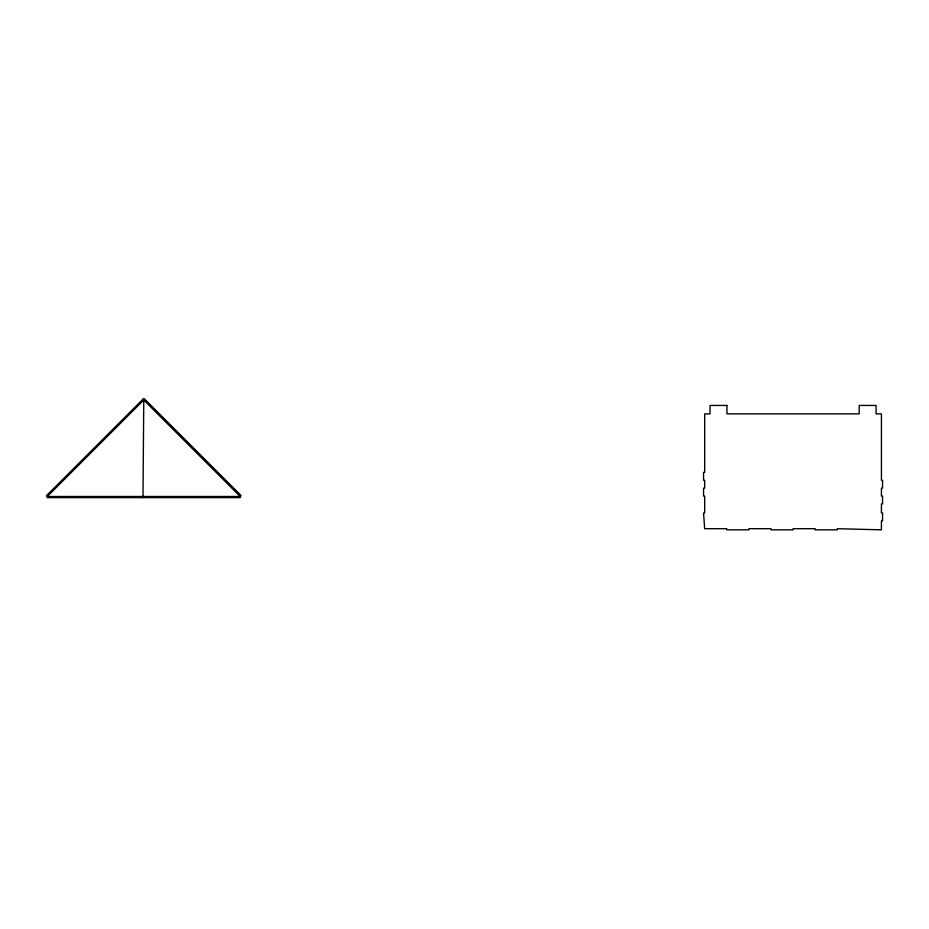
<?xml version="1.0" encoding="UTF-8"?>
<svg xmlns="http://www.w3.org/2000/svg" width="929" height="929" viewBox="0 0 929 929"><rect width="100%" height="100%" fill="white"/><g stroke="black" fill="none" stroke-linecap="round" stroke-linejoin="round"><path stroke-width="1.39" d="M142.985 497.619L143.774 399.168L140.732 402.222M142.985 399.168L46.45 495.703L47.251 496.504L240.309 496.504L241.11 495.703L144.576 399.168L142.985 399.168L240.309 496.504M49.283 493.671L47.251 495.703L47.251 497.619L240.309 497.619L240.309 495.703L143.774 399.168M53.348 489.606L59.444 483.51M64.519 478.423L70.616 472.327M75.702 467.252L81.798 461.156M85.863 457.091L91.959 450.995M97.034 445.908L103.131 439.812M108.217 434.737L113.292 429.651M118.378 424.576L124.474 418.48M129.549 413.393L135.646 407.297M47.251 496.504L144.576 399.168M726.919 405.439L710.035 405.439L710.035 413.881L704.681 413.881L704.681 472.42L703.555 472.42L703.555 480.293L704.681 480.293L704.681 488.178L703.555 488.178L703.555 496.063L704.681 496.063L704.681 512.947L703.555 512.947L704.681 528.706L726.78 528.706L726.78 529.832L748.867 529.832L748.867 528.706L770.965 528.706L770.965 529.832L793.052 529.832L793.052 528.706L815.151 528.706L815.151 529.832L837.238 529.832L837.238 528.706L881.424 529.832L881.424 520.821L882.55 520.821L882.55 512.947L881.424 512.947L881.424 503.936L882.55 503.936L882.55 496.063L881.424 496.063L881.424 488.178L882.55 488.178L882.55 480.293L881.424 480.293L881.424 413.881L876.082 413.881L876.082 405.439L859.186 405.439L859.186 413.881L726.919 413.881L726.919 405.439"/></g></svg>
